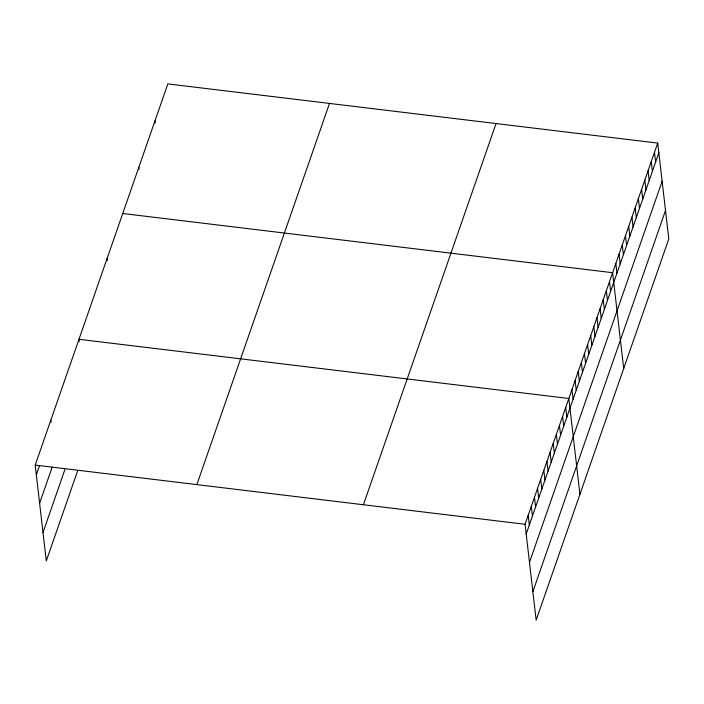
<?xml version="1.0" encoding="UTF-8"?>
<svg xmlns="http://www.w3.org/2000/svg" width="704" height="704" viewBox="0 0 704 704"><rect width="100%" height="100%" fill="white"/><g stroke="black" fill="none" stroke-linecap="round" stroke-linejoin="round"><path stroke-width="1.06" d="M77.554 471.064L46.288 560.912L35.2 465.089L167.842 83.899L657.712 143.088L668.8 238.911L536.158 620.101L525.07 524.278L657.712 143.088M36.326 474.813L39.45 465.828M39.609 503.228L52.122 467.289M42.997 532.506L64.882 469.603M196.856 484.625L329.498 103.435M363.414 504.742L496.056 123.552M526.196 534.002L658.838 152.812M529.478 562.417L662.13 181.227M532.866 591.686L665.509 210.496M122.742 213.506L612.612 272.694L623.7 368.518M35.2 465.089L525.07 524.278M654.491 152.346L655.618 162.07M651.27 161.603L652.397 171.327M648.05 170.861L649.176 180.585M644.829 180.118L645.955 189.842M641.608 189.376L642.734 199.1M638.387 198.634L639.514 208.358M635.166 207.891L636.293 217.615M631.946 217.149L633.063 226.873M628.725 226.406L629.842 236.13M625.504 235.664L626.622 245.388M622.274 244.922L623.401 254.646M619.054 254.179L620.18 263.903M615.833 263.437L616.959 273.161M609.488 281.679L610.614 291.403M606.364 290.664L607.49 300.388M603.231 299.649L604.358 309.373M600.107 308.634L601.234 318.358M596.983 317.618L598.11 327.342M593.85 326.603L594.977 336.327M590.726 335.588L591.853 345.312M587.602 344.573L588.729 354.297M584.478 353.558L585.596 363.282M581.346 362.542L582.472 372.266M578.222 371.527L579.348 381.251M575.098 380.512L576.224 390.236M571.965 389.497L573.091 399.221M579.929 494.305L568.841 398.482L78.971 339.302L79.226 341.458M565.717 407.466L566.843 417.199M562.593 416.451L563.71 426.184M559.46 425.436L560.586 435.169M556.336 434.421L557.462 444.154M553.212 443.414L554.338 453.138M550.079 452.399L551.206 462.123M546.955 461.384L548.082 471.108M543.831 470.369L544.958 480.093M540.698 479.354L541.825 489.078M537.574 488.338L538.701 498.062M534.45 497.323L535.577 507.047M531.326 506.308L532.444 516.032M528.194 515.293L529.32 525.017M154.959 120.93L155.206 123.094M138.855 167.218L139.102 169.382M107.114 258.43L107.36 260.594M50.829 420.165L51.084 422.33"/></g></svg>
